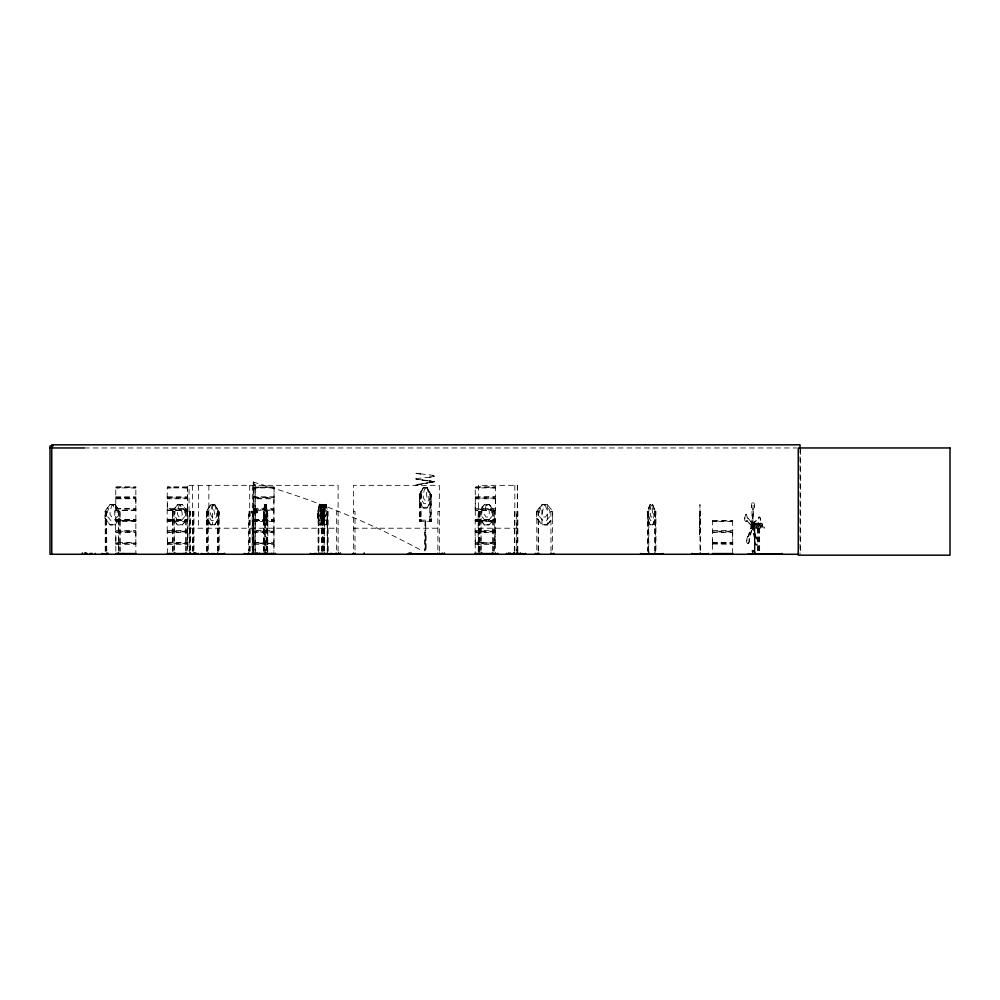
<?xml version="1.0" encoding="UTF-8"?>
<svg xmlns="http://www.w3.org/2000/svg" width="1000" height="1000" viewBox="0 0 1000 1000"><rect width="100%" height="100%" fill="white"/><g stroke="black" fill="none" stroke-linecap="round" stroke-linejoin="round"><path stroke-width="0.75" stroke-dasharray="5 3.75" d="M115.825 537.438L115.825 553.575M115.763 487.25L136.088 487.075L115.75 486.863L115.812 508.8L115.825 503.7M135.85 537.438L135.863 510.613L115.8 510.613L115.625 531.25L136 531.213M135.85 503.7L135.85 486.863M167.4 553.575L167.4 537.438M167.4 503.7L167.2 509.363L187.575 509.312L187.5 510.213M187.413 537.438L187.625 531.25L167.213 531.2L167.175 509.412M253.85 537.438L253.713 542.987L274.125 543.4L253.6 543.725M273.988 531.987L273.9 510.613L253.825 510.613L253.85 503.7M475.325 537.438L475.188 542.987L495.525 543.038L495.35 553.575M475.325 503.7L475.125 509.363L495.55 509.363L495.35 537.438M495.35 503.7L495.538 497.575M712.588 544.338L712.588 537.438M732.613 537.438L732.812 531.25L712.425 531.213M752.65 551.225C752.038 550.788 754.312 550.763 754.137 550.712M754.062 551.1L754.3 550.487L754.3 551.35M754.613 552.65L754.812 527.6L754.625 536.337M754.85 536.337L754.837 552.65L754.575 533.25L754.575 552.65M753.238 551.112L753 550.538M754.3 551L754.175 550.913M252.887 511.825C250.637 508.875 251.863 515.8 252.887 511.887L253.775 511.887C253.625 515.087 253.7 508.488 253.775 512.712M251.775 512.312C251.762 514.425 251.762 509.712 251.775 511.812M255.188 511.425L255.188 512.95M257.2 512.312C255.05 514.925 256.925 508.612 257.425 512.288C257.162 514.575 257.175 509.738 257.188 511.812M751.925 550.862L754.463 550.75M754.237 551.175L753.688 550.638L753.988 551.25M252.887 511.188L252.887 512.95M256.087 512.95L256.087 511.188M257.413 511.25L257.413 512.888M321.562 510.825L322.675 511.388L322.675 551.213M324.387 511.35L324.338 510.8M753.188 550.55L753.637 551.287L753.95 550.65M753.225 523.737L751.838 523.55L752.062 509A3.575 1.288 -90 0 1 751.85 503.55A3.575 1.288 -90 0 1 753.825 503.95A3.575 1.288 -90 0 1 753.35 509.263L752.812 523.737L753.763 509.263A3.575 1.288 -90 0 0 754.25 503.95A3.575 1.288 -90 0 0 752.275 503.55A3.575 1.288 -90 0 0 752.475 509L752.262 523.55M754.825 527.663L754.575 529.388M135.85 510.613L135.863 498.775L115.8 498.775M135.85 544.338L135.863 532.45L115.8 532.513L115.8 542.35L135.85 542.413M187.613 487.075L167.325 486.863L167.15 497.788L167.375 508.625L187.438 508.625L187.438 498.725L167.375 498.775M167.375 530.588L187.438 530.525M167.387 542.475L167.2 531.25M187.413 544.338L187.425 542.413M475.288 487.25L495.588 487.075L475.25 486.863L475.3 508.625L495.363 508.625L495.375 498.663M475.312 510.487L475.125 531.25L495.5 531.213M495.35 510.613L475.325 510.613M712.588 542.413L712.613 520.612M732.613 553.575L732.763 542.987L712.475 542.938M274.012 542.987L273.9 532.513L253.825 532.513L253.6 531.512L253.85 530.525L273.9 530.525L273.9 498.775L253.825 498.775L253.6 497.788L253.85 496.8L273.9 496.8L274.113 487.025L253.812 487.3M253.85 544.338L253.675 543.038M265.525 554.275L265.525 511.388L266.212 510.825M266.938 551.213L266.775 510.8L267.812 511.388L267.812 551.213M318.888 510.8L318.975 554.275M323.725 510.838L323.625 511.375M753.612 550.7L753.325 551.287L753.5 550.538M752.638 523.587L757.788 519.6A3.575 1.288 90 0 1 759.6 517.388A3.575 1.288 90 0 1 760.075 522.7A3.575 1.288 90 0 1 758.1 523.075L758.512 523.075A3.575 1.288 -90 0 0 760.487 522.7A3.575 1.288 -90 0 0 760.013 517.388A3.575 1.288 -90 0 0 758.2 519.6C752.138 521.4 749.312 531 758.413 522.688M429.375 480.875L434.325 481.675L429.312 480.95L434.025 481.587L431.275 482.125M253.825 542.475L273.9 542.35L273.938 532.1M320.6 524.763L321.975 518.075L322.425 505.588M754.587 527.663L754.613 529.388M431.525 482.312L418.263 484.288L431.525 482.225M318.55 516.487L319.475 520.538L320.387 520.538L321.975 504.712M324.688 504.65L324.05 551.15M115.787 508.8L136 509.312M136.088 520.8L115.588 520.275L135.887 520.55M167.15 520.325L187.413 520.588M253.675 487.238L273.913 486.9L274.125 497.788L253.713 498.15M253.775 520.525L274.113 520.325L253.675 520.712M475.288 487.3L475.35 487.9M712.35 520.862L732.85 520.8L712.55 521.025M187.438 510.375L187.413 553.575M274.05 543.663L273.875 553.575M752.075 525.938L752.013 523.45L747.125 517.475A3.575 1.288 90 0 0 745.45 514.575A3.575 1.288 90 0 0 744.7 519.65A3.575 1.288 90 0 0 746.637 520.788L752.075 525.938L752.438 523.45L747.55 517.475A3.575 1.288 -90 0 0 745.863 514.575A3.575 1.288 -90 0 0 745.125 519.65A3.575 1.288 -90 0 0 747.062 520.788L747.188 520.45M320.613 514.375L319.688 517.025L319.25 511.388L320.312 505.588M323.338 514.375L322.875 517.025L321.975 514.375M264.85 504.538L263.488 511.388L263.45 518.138L264.675 524.938L266.262 524.938L266.262 504.538L264.675 504.538L263.45 511.325L264.45 510.925M265.9 524.763L267.113 518.075L265.925 524.938M648.8 554.275L648.8 511.388L650.05 504.712L652.837 504.712M265.7 520.538L266.512 516.487L265.9 504.712M416.125 473.475L420.575 474.025M319.387 504.538L317.875 511.388L317.825 518.138L319.212 524.938L320.8 524.938M320.138 505.588C321.637 529.525 318.512 516.25 321.775 504.538L323.363 504.538L324.7 511.388L324.75 518.138L323.188 524.938M320.438 511.388L321.95 504.538M324.75 511.325L323.325 511.325L324.663 504.462L326.25 504.462M320.625 524.938L321.975 518.075M327.587 518.013L326.25 524.875L324.663 524.875L323.275 518.075L324.837 504.462M323.162 524.763L325.763 505.525M326.075 524.875L327.425 518.013L327.425 511.325L326.05 504.65L326.737 516.425L325.838 520.475L324.925 520.475L324 516.425M324.012 516.487L323.113 520.538L322.2 520.538L321.287 516.487M762.188 525.775L752.987 525.625L752.125 527.05L754.812 539.825A3.575 1.288 -90 0 0 755.55 544.913A3.575 1.288 -90 0 0 757.237 542.013A3.575 1.288 -90 0 0 755.913 537.938L752.95 525.638C753.025 520.175 764.4 527.413 762.1 524.462M753.288 527.875L752.537 526.35L755.225 539.825A3.575 1.288 -90 0 0 755.962 544.913A3.575 1.288 -90 0 0 757.65 542.013A3.575 1.288 -90 0 0 756.325 537.938L755.913 537.938M115.6 509.412L115.825 510.613M115.638 531.263L115.825 532.5M475.1 509.412L475.275 510.325M475.1 531.3L475.3 542.35L495.363 542.35L495.475 542.987M752.537 527.05L752.95 525.638L756.325 537.938M217.562 510.863L219.112 511.388L219.112 551.213M752.125 527.05L764.325 527.025L764.325 528.138L752.862 528.138L751.6 525.363L748.037 536.375A3.575 1.288 -90 0 0 746.513 539.888A3.575 1.288 -90 0 0 748.025 543.413L748.337 543.45M747.7 536.337L748.612 536.525L752.013 525.363M748.025 543.413A3.575 1.288 -90 0 0 749.025 538.675L752.337 527.087L751.6 525.363M748.612 536.525L748.45 536.375A3.575 1.288 -90 0 0 746.938 539.888A3.575 1.288 -90 0 0 748.45 543.413A3.575 1.288 -90 0 0 749.438 538.675L752.763 527.087M187.413 508.625L187.625 497.525L167.262 497.362M187.6 543.6L167.237 543.65M187.275 511.388L182.312 504.712L177.425 504.712L174.975 511.388L174.975 516.487L178.263 520.538M274.012 498.15L273.875 508.625L253.825 508.625M475.213 497.375L495.4 497.088M547.275 504.712L542.025 504.712L539.425 511.388L539.425 516.487L542.875 520.538L546.362 520.538L549.875 516.487L549.875 511.388L547.263 504.712M650.163 524.938L647.412 518.075L647.325 511.325L650 504.538L652.875 504.538M650.163 504.538L647.562 511.388L647.588 551.213M652.688 524.763L655.562 518.138L652.875 524.938L650 524.938M652.725 524.938L655.475 518.075M135.975 510.037L115.763 510.2M273.988 510.037L253.675 509.875M273.988 531.925L253.713 531.875M495.462 510.037L475.138 509.875M495.462 531.925L475.188 531.875M167.25 520.675L187.525 520.65M187.6 498.1L167.213 498.038M475.163 542.987L475.325 553.575M495.525 498.1L475.188 498.15M495.525 543.663L475.163 543.65M115.65 497.475L136 497.488M115.65 543.038L135.988 542.987M167.262 542.987L187.575 543.038M187.575 531.888L167.262 531.875M253.675 497.475L274.088 497.575M732.75 531.875L712.475 531.925M133.3 487.887L135.062 487.887M133.3 521.613L135.062 521.613M184.875 487.887L186.637 487.887M184.875 521.613L186.637 521.613M271.325 487.887L273.087 487.887M271.325 521.613L273.087 521.613M492.8 487.887L494.562 487.887M492.8 521.613L494.562 521.613M730.062 521.613L731.825 521.613M419.412 494.425L423.212 487.625L427.188 487.625L430.988 494.425L430.988 501.238L427.188 508.025L423.212 508.025L419.412 501.238L419.412 494.425L419.538 521.287L431.337 521.287M423.338 487.625L419.538 494.487L421.087 494.487L421.087 521.287M419.663 494.487L423.4 487.8M427.062 508.025L430.863 501.175L430.737 494.487L427.062 487.625M214.7 504.538L218.9 511.325L218.9 518.138L214.812 524.938L210.55 524.938L206.6 518.075L206.462 511.325L210.662 504.538L214.812 504.538M206.713 511.388L210.725 504.712M214.638 504.712L216.65 511.388L216.65 516.487L213.95 520.538L211.275 520.538L208.625 516.487L208.625 511.388L210.613 504.712L214.75 504.712L218.65 511.388L218.65 518.075L214.638 524.763L210.613 524.763M214.7 524.938L218.762 518.075M116.762 487.887L119.875 487.887M116.762 521.613L119.875 521.613M168.337 487.887L171.45 487.887M168.337 521.613L171.45 521.613M254.788 487.887L257.9 487.887M254.788 521.613L257.9 521.613M476.262 487.887L479.375 487.887M476.262 521.613L479.375 521.613M713.525 521.613L716.637 521.613M648.175 511.375L648.062 551.213M654.737 551.213L654.613 511.325M547.238 514.375L545.538 517.025L543.8 517.025L542.013 514.375L543.8 505.588L545.538 505.588L547.238 511.388M187.213 511.388L187.438 518.138L182.463 524.938L177.35 524.938L172.375 518.138L172.375 511.325L177.413 504.538L182.463 504.538M177.5 504.712L172.537 511.388L172.45 518.138L177.5 524.763L182.387 524.763M182.4 524.938L187.375 518.138M115.113 504.538L109.963 504.538L104.963 511.325L105.025 518.138L110.025 524.938L115.113 524.938M110.025 504.538L105.025 511.325L106.775 511.388M119.95 518.075L114.963 524.763L110.05 524.763M115.05 524.938L119.887 518.075M484.338 524.938L479.263 518.138L479.263 511.325L484.275 504.538L489.438 504.538L494.462 511.325L494.462 551.213M484.338 504.538L479.325 511.325L479.325 518.138L484.425 524.763L489.363 524.763M489.3 524.763L494.462 518.138L489.375 524.938L484.275 524.938M420.425 473.888L433.812 475.387L434.5 476.375M253.775 520.588L274.113 520.8L253.6 520.312M536.613 511.325L541.962 504.538M542.05 504.712L536.788 511.388L536.613 518.138L541.962 524.938M547.263 524.763L552.513 518.075M547.337 524.938L552.688 518.138L552.663 511.325L547.337 504.538L541.938 504.538L541.938 524.938L547.362 524.938L547.337 504.538M181.525 520.538L184.737 516.487L184.737 511.388L182.312 504.712M488.488 520.538L491.737 516.487L491.737 511.388L489.3 504.712L494.288 511.388L494.263 551.213M115.825 520.5L135.85 520.588M187.4 486.887L187.6 497.537M495.325 520.612L475.087 520.275L495.387 521.025M732.588 520.612L732.788 531.2M135.825 487.9L115.85 487.9M115.825 519.85L135.85 519.85L115.862 519.85M135.825 521.625L115.862 521.613M187.4 487.9L167.413 487.9M167.4 519.85L187.413 519.85L167.438 519.85M187.4 521.625L167.438 521.613M273.85 487.9L253.875 487.9M253.9 519.85L273.875 519.85L253.6 519.788M273.85 521.625L253.9 521.613M495.325 487.9L495.35 486.863L495.363 496.975M475.325 519.85L495.35 519.85L495.35 521.613L475.325 521.613L475.363 519.85L495.325 519.875M416.975 479.225L415.838 478.562L415.95 479.45L422.587 479.938L416.75 479.338M495.3 487.887L475.363 487.887M732.562 521.613L712.625 521.613M429.55 481L422.137 480.125M492.9 551.213L492.825 511.325M429.837 521.287L429.725 493.9L431.2 494.487L431.2 521.287M187.6 487.238L167.362 487.25M752.875 526.188L757.987 522.688M480.875 511.375L480.887 551.213M753.162 525.8L753.15 524.462M115.75 520.588L135.95 520.962M434.162 481.875L427.225 482.812M418.288 484.3L415.625 485.112L418.988 485.75L416.9 485.138L427.512 483.05M431.15 482.325L434.325 481.675M429.75 477.262L434.738 476.3L429.487 477.137M433.825 476.325L432.775 475.6M429.812 477.25L415.863 478.6M538.212 510.863L538.25 554.275M411.6 552.438L408.688 552.487M84.362 447.962L796.712 447.962M253.238 554.275L253.238 482.1L253.95 482.1L253.95 554.275M427.125 487.8L423.275 487.8L421.425 494.487L421.425 499.588L423.875 503.638L426.362 503.638L428.875 499.588L428.875 494.487L427 487.8L430.737 494.487M425.9 488.688L424.538 488.688L423.263 494.487L423.263 497.475L424.538 500.112L425.775 500.112L426.987 497.475L425.775 488.688M253.938 488.85L253.938 491.475M430.988 494.425L430.913 521.287M115.8 496.8L135.863 496.85M167.375 496.8L187.438 496.8L187.55 486.887M475.3 496.8L495.363 496.8M115.688 498.15L136 498.088M475.3 498.775L495.363 498.775M115.025 504.712L110.05 504.712L107.613 511.388L107.613 516.487L110.85 520.538L114.125 520.538L117.425 516.487L117.425 511.388L114.963 504.712L119.95 511.388L120.113 551.213M266.262 504.712L264.7 504.712L264.1 511.388L264 551.213M320.775 504.712L319.237 504.712L318.55 511.388L318.6 551.213M321.8 504.712L323.338 504.712L324.012 511.388M489.363 504.712L484.363 504.712L481.887 511.388L481.887 516.487L485.2 520.538M113.413 505.588L111.713 505.588L110.037 511.388L110.037 514.375L111.713 517.025L113.35 517.025L114.95 514.375L113.35 505.588M180.725 505.588L179.037 505.588L177.45 511.388L177.45 514.375L179.037 517.025L180.662 517.025L182.325 514.375L180.662 505.588M213.425 505.588L211.975 505.588L210.613 511.388L210.613 514.375L211.975 517.025L213.312 517.025L214.613 514.375L213.312 505.588M265.675 505.588L264.7 511.388L264.55 551.213M322.25 505.588L323.338 511.388M651.95 505.588L650.913 505.588L650.062 511.388L650.913 517.025L651.787 517.025L652.688 514.375L651.787 505.588M423.275 507.85L427.125 507.85M115.8 508.625L135.863 508.625M253.688 509.312L274.05 509.363M167.262 509.975L187.575 509.925M167.4 510.613L187.438 510.613L187.45 551.213M106.538 511.325L106.775 551.213M118.562 511.325L118.55 551.213M207.75 511.325L207.825 554.275M327.75 551.15L327.463 511.262L327.575 551.15M172.375 511.325L174.2 511.388L174.2 554.275M189.062 511.388L190.487 511.388L190.487 551.188M192.537 511.388L193.95 511.388L193.95 551.188M206.462 511.325L208.188 511.388L208.188 551.213M318.975 511.388L317.825 511.325L319.212 504.538L320.8 504.538L322.188 511.325L320.625 504.538M338.113 511.388L336.662 511.388L336.662 551.188M353.537 511.388L355 511.388L355 551.188M439.312 511.388L437.863 511.388L437.863 551.188M479.263 511.325L481.087 511.388L481.087 554.275M494.462 511.388L492.95 510.863M514.837 511.388L514.275 551.188M538.337 511.388L536.812 511.388L536.812 554.275M551.087 511.388L552.513 511.388L552.513 552.75M647.325 511.325L648.8 511.388M654.538 511.388L655.938 511.388L655.938 551.213M699.788 511.388L700.525 511.388L700.525 554.275M254.288 511.675L254.288 512.45M255.188 511.887L256.075 512.3M252.887 512.25L253.775 512.25M255.188 512.25L256.075 512.25M699.788 514.237L699.613 534.637M104.963 518.138L110.113 524.763M263.45 518.138L264.85 524.938M317.825 518.138L318 511.325M647.325 518.138L650.2 524.763M419.538 519.725L421.238 519.725L421.2 521.287M431.337 519.725L429.637 519.725L429.65 521.287M420.812 520.175L430.05 520.175M495.363 520.487L475.087 520.862L495.387 520.975M752.05 522.075L753.088 522.075M264.7 524.763L266.262 524.763M319.237 524.763L320.775 524.763M321.8 524.763L323.338 524.763M324.688 524.7L326.225 524.7M547.275 524.763L542.025 524.763L536.812 518.075M650.05 524.763L652.837 524.763M323.363 524.938L321.775 524.938L320.438 518.075M425.7 525.538L425.175 521.287M752.7 526.462L756.15 538.025M189.062 528.212L338.113 528.212M353.537 528.212L439.312 528.212M478.387 528.212L517.6 528.212M752.1 528.325L753.15 528.325M115.8 530.525L135.863 530.525M475.3 530.525L495.363 530.525M712.562 530.525L732.625 530.525M253.688 531.213L274.037 531.213M115.688 531.875L136 531.825M167.375 532.513L187.438 532.513M475.3 532.513L495.363 532.513L495.363 542.537M712.562 532.513L732.625 532.513L732.75 542.987M699.613 534.462L699.975 504.538L699.975 551.213M167.375 542.35L187.438 542.413M712.562 542.35L732.625 542.35M136 543.65L115.612 543.5M712.425 543.65L732.763 543.65M253.938 544.237L273.9 544.338L273.9 551.125M115.8 544.338L135.863 544.338L135.85 553.575M167.375 544.338L187.438 544.338M475.3 544.338L495.363 544.338M712.513 543.938L732.625 544.338M751.938 551.025L754.463 550.913M752.675 551.938L755.675 551.938L755.675 553.8M185.888 510.863L187.45 511.388L182.4 504.538M422.537 479.975L429.6 480.75M422.038 480.213L429.5 481.037M415.975 473.25L420.588 473.825M253.95 484.212L253.238 482.45M550.9 511.35L551 551.213M746.762 520.45L751.65 525.938M115.05 504.538L120.113 511.325L118.287 511.025L118.75 554.275M210.725 524.763L206.462 518.138L210.55 524.938M419.538 501.175L423.338 508.025M495.525 509.363L495.35 508.625M187.413 530.525L187.6 531.2M648.725 516.487L650.5 520.538L652.25 520.538L653.988 516.487L652.688 504.712L655.325 511.388M652.725 504.538L655.475 511.388L655.462 551.213M187.625 509.462L187.438 508.625M326.075 504.462L327.587 511.325M323.188 504.538L324.538 511.388M323.325 518.013L324.837 524.875M320.6 518.075L321.95 524.938M318.05 518.075L319.387 524.938M264.1 516.487L264.9 520.538M265.925 504.538L267.113 511.388M324.7 514.312L325.588 516.95L325.588 505.525M264.7 514.375L265.512 517.025L265.512 505.588M320.6 504.712L321.287 511.388M753.05 523.587L753.288 526.188M253.775 512.95L253.775 511.425L252.162 511.388L252.162 551.188M800.65 449.5L800.65 554.275M800.037 447.962L800.037 554.275M762.15 527.025L762.15 523.225L754.825 523.225L754.825 527.025M760.863 523.225L760.863 527.025M760.362 527.025L760.362 528.138M759.862 523.225L759.862 527.025M759.638 528.138L759.638 552.525M759 528.138L759 554.05M758.575 523.225L758.575 527.025M758.413 523.225L758.413 527.025M758.188 528.138L758.188 552.525M757.55 528.138L757.55 554.05M757.113 523.225L757.113 527.025M756.825 527.025L756.825 528.138M756.112 523.225L756.112 527.025M752.95 550.3L752.95 552.388M752.688 550.3L752.688 552.388M712.562 544.338L712.588 553.575M655.562 511.325L655.562 518.138M655.212 511.388L655.212 551.213M648.312 511.388L648.312 551.213M538.362 510.825L538.325 551.213M517.875 551.188L517.875 511.388L516.7 511.388L516.7 551.188M517.6 551.188L517.6 485.337L478.387 485.337L478.387 551.188M517.312 485.337L517.312 551.188M516.925 511.388L516.925 551.188M514.825 485.337L514.837 551.188M493.1 511.388L493.1 551.213M479.725 511.388L479.725 551.213M479.525 511.388L479.525 551.213M479.05 551.188L479.05 511.388L478.162 511.388L478.162 551.188M478.825 511.388L478.825 551.188M439.312 551.188L439.312 485.337L353.537 485.337L353.537 552.712M431.138 519.725L431.138 521.287M430.625 519.725L430.562 521.287M430.4 519.725L430.35 521.287M430.163 494.487L430.163 521.287M430.05 519.725L430.05 521.287M425.7 525.538L425.7 521.287L425.887 550.788L426 532.238L424.9 532.238L424.875 550.788M425.025 521.287L424.988 550.788M420.812 519.725L420.812 521.287M420.662 493.925L420.688 521.287M420.513 519.725L420.45 521.287M420.238 519.725L420.3 521.287M420.062 494.487L420.062 521.287M419.725 519.725L419.725 521.287M338.113 551.188L338.113 485.337L189.062 485.337L189.062 551.188M328.125 551.15L328.125 511.325L327.05 510.737L327.2 551.15M324.312 510.863L324.425 554.212M323.875 511.325L323.875 551.15M323.65 510.763L323.5 551.15M322.3 511.388L322.3 551.213M322.013 511.325L322.137 551.213M321.75 511.388L321.75 551.213M318.438 511.388L318.438 551.213M318.2 510.825L318.05 551.213M267.475 511.388L267.475 554.275M267.262 551.213L267.312 511.325L266.087 504.538L266.087 551.213M267.15 511.325L267.15 518.138M264.212 511.388L264.212 551.213M263.625 511.325L263.675 551.213M255.362 554.05L255.362 484.45L253.762 484.45L253.85 553.575M255.175 484.45L255.175 554.05M254.812 510.625L254.812 513.513L254.112 513.513L254.112 510.625M253.588 511.388L253.588 551.188M252.562 511.388L252.562 551.188M252.338 485.337L252.338 551.188M250.1 551.188L250.1 511.388L248.675 511.388L248.675 551.188M249.713 485.337L249.713 551.188M249.062 511.388L249.062 551.188M218.787 511.325L218.75 551.213M218 511.388L218 551.213M217.638 551.213L217.625 510.863M212.625 504.538L212.625 524.938M208.863 485.337L208.863 528.212M207.075 511.388L207.075 551.213M206.6 511.388L206.713 554.275M198.438 485.337L198.438 528.212M193.55 511.388L193.55 551.188M192.938 511.388L192.938 551.188M192.537 485.337L192.537 551.188M190.087 511.388L190.087 551.188M189.45 511.388L189.45 551.188M186.1 511.388L186.1 551.213M185.812 510.863L185.9 551.213M174 511.388L174 551.213M172.862 511.388L172.862 551.213M172.65 511.388L172.65 551.213M119.9 511.388L119.9 551.213M106.538 510.863L106.575 551.213M105.425 511.388L105.425 551.213M105.225 511.388L105.225 551.213M253.238 482.1A712.438 473.875 -0.3 0 1 422.3 550.913M321.4 509.113C322.887 511.2 320.213 527.375 322.362 515.2C323.825 531.025 323.837 497.962 322.375 513.212L321.45 509.025M485.975 505.588L484.375 514.375L485.975 517.025L487.625 517.025L489.3 514.375L489.3 511.388L487.625 505.588L485.975 505.588M753.938 527.35A3.125 1.125 -90 0 0 753.375 522.163A3.125 1.125 -90 0 0 752.038 526.087A3.125 1.125 -90 0 0 753.938 527.35M752.9 527.35A3.125 1.125 -90 0 0 752.337 522.163A3.125 1.125 -90 0 0 750.987 526.087A3.125 1.125 -90 0 0 752.9 527.35"/><path stroke-width="1.5" d="M509.55 554.237L509.55 553.387M522.587 554.237L522.587 553.387M752.725 554.25L781.775 553.8L747.638 554.275M781.688 554.25L781.7 553.425M310.287 554.275L335.887 554.212L315.938 553.987M310.475 554.138L310.512 553.387M474.55 554.275L498.2 554.237M481.05 554.163L481.05 553.162M640.337 554.275L663.188 554.188M423.688 554.275L443.9 553.9L407.438 554.275L426.388 553.975M433.663 553.787L417.663 553.787M200.9 554.275L211.788 554.163M107.863 554.163L107.975 553.462M534.8 554.275L537.575 553.462M353.175 554.138L353.212 553.462M474.862 554.163L474.913 553.462M640.662 554.163L640.725 553.462L640.775 554.275M198.188 554.163L167.375 554.212M427.325 553.75L407.537 554.05M183.325 554.163L183.412 553.462L183.487 554.275M194.625 554.163L194.7 553.462M169.363 554.163L169.475 553.462L169.575 554.275M175.425 554.163L175.525 553.462M101.5 554.163L107.975 554.05M102.05 554.163L102.163 553.462L102.263 554.275M476.425 554.163L476.525 553.462L476.625 554.275M482.1 554.163L482.212 553.462M352.612 554.163L353.1 554.163M407.438 554.2L443.787 553.75M53.125 445.95L50 445.95L50 554.275L798.475 554.275M50 447.962L84.3 447.962M115.825 553.575L135.85 553.575M167.4 553.575L187.413 553.575M253.85 553.575L273.875 553.575M475.325 553.575L495.35 553.575M712.588 553.575L732.613 553.575M115.787 553.862L135.887 553.862M167.362 553.862L187.463 553.862M253.812 553.837L273.913 553.862M442.638 553.975L443.9 553.975M475.288 553.862L495.387 553.862M712.55 553.862L732.65 553.862M752.638 554.012L781.775 554.012M115.8 554.212L135.863 554.212M213.875 554.275L213.875 553.387L213.95 554.05L224.913 554.188M275.613 554.237L244.537 554.163M554.525 554.237L551.862 554.163M692.212 554.05L708.288 554.05M712.562 554.212L732.625 554.212M440.325 554.275L439.75 554.163M339.05 554.163L338.575 552.938M553.862 554.163L553.75 553.462M497.562 554.163L497.463 553.462M184.688 554.163L184.575 553.462L184.475 554.275M224.412 554.163L224.325 553.462M259.375 554.163L259.3 553.462M247.938 554.163L247.862 553.462L247.775 554.275M662.825 554.138L662.75 553.387M514.388 554.138L514.325 553.387M320.163 554.062L320.15 553.4M314.713 554.138L314.675 553.387M275.438 554.138L275.413 553.387M800.037 447.962L800.037 444.825L51.762 444.825L51.762 554.275M708.288 553.387L708.288 554.275M700.525 553.162L700.525 554.275M699.975 553.162L699.975 554.275M692.212 553.387L692.212 554.275M655.138 553.162L655.138 554.275M654.65 553.162L654.712 554.275M648.875 553.162L648.825 554.275M648.4 553.162L648.4 554.275M553.638 553.387L553.638 554.275M551.638 553.387L551.638 554.275M550.837 553.162L550.9 554.275M537.688 553.387L537.688 554.275M535.688 553.387L535.688 554.275M525.638 553.387L525.638 554.275L506.5 554.237L506.512 553.387M520.788 553.387L520.788 554.275M520.188 552.938L520.188 554.275M517.975 552.938L517.863 554.275M517.325 553.162L517.312 554.275M516.85 553.162L516.85 554.275M516.625 553.162L516.625 554.275M514.812 553.162L514.837 554.275M514.263 553.162L514.275 554.275M513.45 552.938L513.45 554.275M510.325 552.938L510.325 554.275M508.438 552.938L508.438 554.275M497.362 553.387L497.362 554.275M492.95 553.162L492.95 554.275M492.75 553.162L492.75 554.275M491.675 553.387L491.675 554.275M482.312 553.387L482.312 554.275M481.438 553.387L481.475 554.275M481.238 553.162L481.238 554.275M479.125 553.162L479.125 554.275M478.913 553.162L478.913 554.275M474.963 553.387L474.963 554.275M444.375 552.938L444.375 554.275M442.175 552.938L442.175 554.275M439.538 553.387L439.538 554.275M439.425 553.387L439.425 554.275M437.688 553.162L437.7 554.275M364.263 552.938L364.263 554.275M355.163 553.162L355.163 554.275M353.425 553.387L353.325 554.275M340.475 552.938L340.475 554.275M336.5 553.162L336.488 554.275M335.662 553.325L335.662 554.212M331.5 553.325L331.5 554.212M330.213 553.387L330.213 554.275M327.7 553.1L327.7 554.212M327.163 553.1L327.163 554.212M326.05 553.387L326.05 554.275M324.462 553.1L324.462 554.212M323.925 553.1L323.925 554.212M322.25 553.162L322.25 554.275M321.712 553.162L321.712 554.275M320.125 553.325L320.125 554.212M319.012 553.162L319.012 554.275M318.475 553.162L318.475 554.275M315.963 553.325L315.963 554.212M273.85 553.387L273.85 554.275M271.737 553.387L271.737 554.275M267.438 553.162L267.438 554.275M266.9 553.162L266.9 554.275M266.087 553.162L266.087 554.275M265.525 553.162L265.525 554.275M264.587 553.162L264.587 554.275M264.037 553.162L264.037 554.275M259.75 553.387L259.75 554.275M259.225 553.387L259.225 554.275M257.762 553.387L257.762 554.275M257.05 552.938L257.05 554.275M256.075 553.387L256.075 554.275M255.675 553.387L255.675 554.275M253.962 553.162L253.962 554.275M252.45 553.162L252.45 554.275M252.225 553.387L252.225 554.275L252.05 553.162M248.95 553.162L248.95 554.275M248.55 553.162L248.55 554.275M244.375 553.387L244.375 554.275M224.237 553.387L224.237 554.275M217.875 553.162L217.875 554.275M217.512 553.162L217.512 554.275M211.95 553.387L211.95 554.275M208.312 553.162L208.312 554.275M207.95 553.162L207.95 554.275M201.575 553.387L201.575 554.275M198.337 553.387L198.337 554.275M195.925 552.938L195.925 554.275M194.8 552.938L194.8 554.275M194.075 553.162L194.075 554.275M193.675 553.162L193.675 554.275M190.6 553.162L190.6 554.275M190.525 553.387L190.525 554.275M190.212 553.162L190.212 554.275M189.65 552.938L189.65 554.275M186.9 553.387L186.9 554.275M185.95 553.162L185.95 554.275M185.738 553.162L185.738 554.275M175.625 553.387L175.625 554.275M174.363 553.162L174.363 554.275M174.15 553.162L174.15 554.275M123.075 553.387L123.075 554.275M118.6 553.162L118.6 554.275M118.4 553.162L118.4 554.275M117.25 553.387L117.25 554.275M108.075 553.387L108.075 554.275M106.938 553.162L106.938 554.275M106.737 553.162L106.737 554.275M95.35 553.387L95.35 554.275M92.013 553.387L92.013 554.275M91.163 553.387L91.112 554.275M90.262 553.387L90.262 554.275M86.862 553.387L86.862 554.275M85.938 552.938L85.938 554.275M85.562 552.938L85.562 554.275M84.8 552.938L84.8 554.275M82.438 552.938L82.438 554.275M433.775 553.787L417.537 553.787L433.775 553.787M950 447.962L798.275 447.962L798.275 555.175L950 555.175L950 447.962M538.488 554.275L538.488 553.162L538.425 554.275M338.338 554.275L338.338 553.387L338.225 554.275"/></g></svg>
